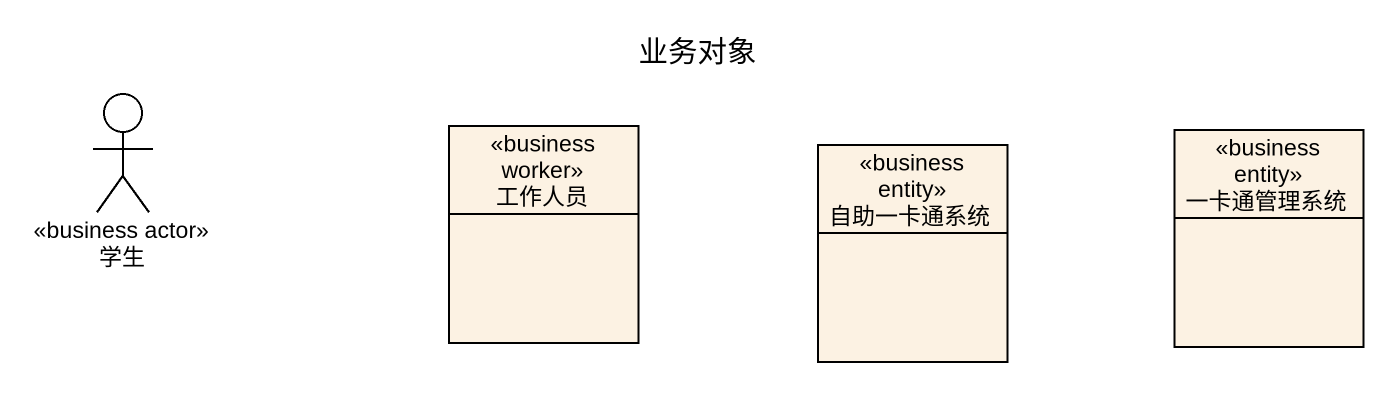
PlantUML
@startuml
title 业务对象
allowmixing
hide circle
hide empty members
actor 学生 <<business actor>>
class 工作人员 <<business worker>> #FCF2E3
class 自助一卡通系统 <<business entity>> #FCF2E3
class 一卡通管理系统 <<business entity>> #FCF2E3
@enduml
